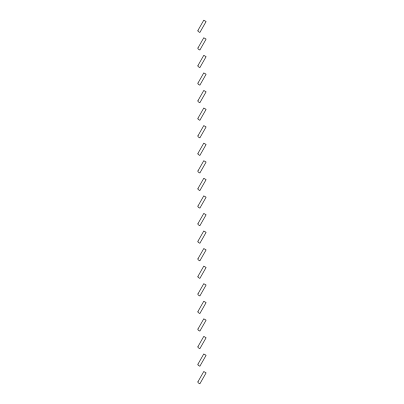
<?xml version="1.0" encoding="UTF-8"?>
<svg xmlns="http://www.w3.org/2000/svg" width="404" height="404" viewBox="0 0 404 404"><rect width="100%" height="100%" fill="white"/><g stroke="black" fill="none" stroke-linecap="round" stroke-linejoin="round"><path stroke-width="0.61" d="M197.99 30.34L197.899 31.027L198.319 31.573L199.859 32.471L206.101 21.553L203.783 20.2L197.99 30.34M197.99 47.909L197.899 48.591L198.319 49.136L199.859 50.04L206.101 39.117L203.783 37.764L197.99 47.909M197.99 65.473L197.899 66.16L198.319 66.705L199.859 67.604L206.101 56.686L203.783 55.333L197.99 65.473M197.99 83.042L197.899 83.724L198.319 84.269L199.859 85.173L206.101 74.25L203.783 72.897L197.99 83.042M197.99 100.606L197.899 101.293L198.319 101.838L199.859 102.737L206.101 91.819L203.783 90.466L197.99 100.606M197.99 118.175L197.899 118.857L198.319 119.402L199.859 120.306L206.101 109.383L203.783 108.03L197.99 118.175M197.99 135.739L197.899 136.426L198.319 136.971L199.859 137.87L206.101 126.947L203.783 125.599L197.99 135.739M197.99 153.308L197.899 153.99L198.319 154.535L199.859 155.439L206.101 144.516L203.783 143.162L197.99 153.308M197.99 170.872L197.899 171.559L198.319 172.104L199.859 173.003L206.101 162.08L203.783 160.731L197.99 170.872M197.99 188.441L197.899 189.123L198.319 189.668L199.859 190.572L206.101 179.649L203.783 178.295L197.99 188.441M197.99 206.005L197.899 206.686L198.319 207.237L199.859 208.136L206.101 197.213L203.783 195.864L197.99 206.005M197.99 223.574L197.899 224.255L198.319 224.801L199.859 225.705L206.101 214.782L203.783 213.428L197.99 223.574M197.99 241.137L197.899 241.819L198.319 242.37L199.859 243.269L206.101 232.345L203.783 230.997L197.99 241.137M197.99 258.706L197.899 259.388L198.319 259.934L199.859 260.838L206.101 249.914L203.783 248.561L197.99 258.706M197.99 276.27L197.899 276.952L198.319 277.503L199.859 278.401L206.101 267.478L203.783 266.13L197.99 276.27M197.99 293.839L197.899 294.521L198.319 295.066L199.859 295.97L206.101 285.047L203.783 283.694L197.99 293.839M197.99 311.403L197.899 312.085L198.319 312.635L199.859 313.534L206.101 302.611L203.783 301.263L197.99 311.403M197.99 328.967L197.899 329.654L198.319 330.199L199.859 331.103L206.101 320.18L203.783 318.827L197.99 328.967M197.99 346.536L197.899 347.218L198.319 347.768L199.859 348.667L206.101 337.744L203.783 336.396L197.99 346.536M197.99 364.1L197.899 364.787L198.319 365.332L199.859 366.236L206.101 355.313L203.783 353.96L197.99 364.1M197.99 381.669L197.899 382.351L198.319 382.901L199.859 383.8L206.101 372.877L203.783 371.529L197.99 381.669"/></g></svg>
